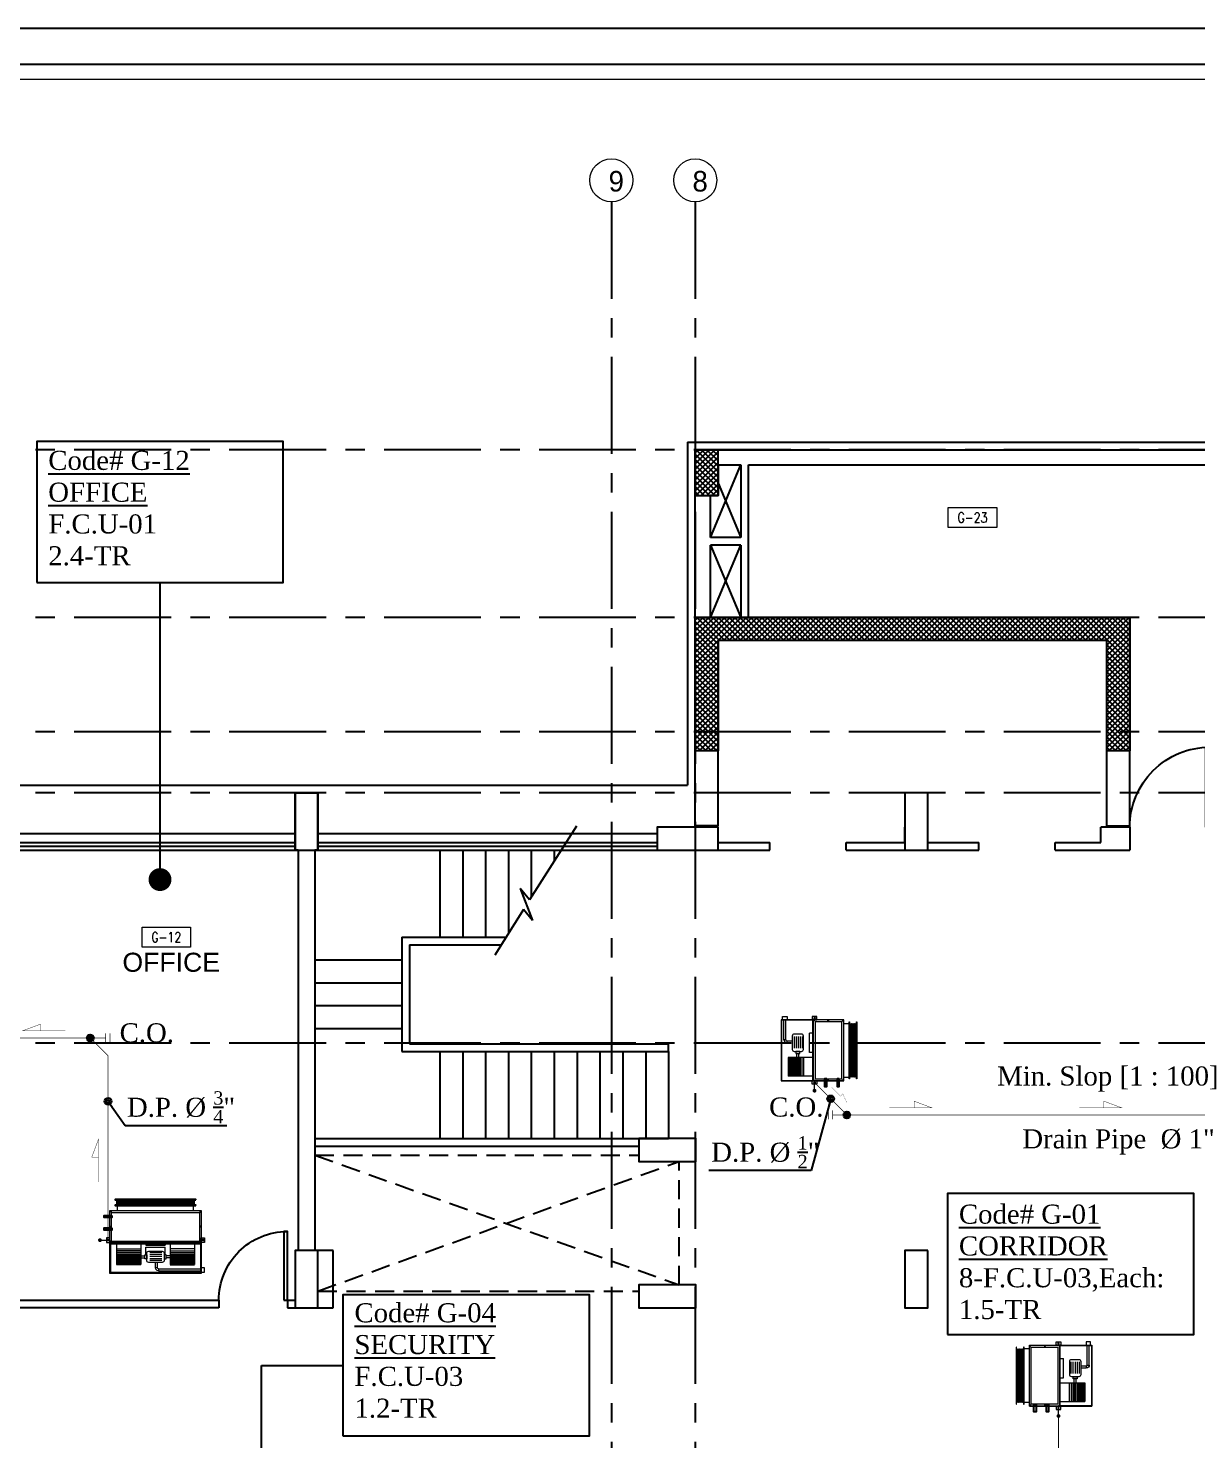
# Model space of a CAD drawing. Extents: x -711 to 2784, y 81 to 852.
# Drawn here: x -693.53 to -678.2, y 100.49 to 118.99 of the extents above; entities that cross this region are included whole.
import ezdxf
from ezdxf.enums import TextEntityAlignment as Align

# ---------------------------------------------------------------- set-up
doc = ezdxf.new("R2010")
doc.units = 0
doc.header["$MEASUREMENT"] = 0
for name, pattern in [('CENTERX2', [101.6, 63.5, -12.7, 12.7, -12.7]), ('DASHDOT', [1, 0.5, -0.25, 0, -0.25]), ('HIDDEN', [0.375, 0.25, -0.125]), ('HIDDEN-Z', [3, 2, -1])]:
    doc.linetypes.add(name, pattern=pattern)
for name, color, linetype in [('01_AC-EQUIP', 206, 'Continuous'), ('AXIS', 1, 'CENTERX2'), ('CH.W.PIPING TEXT', 4, 'Continuous'), ('COL', 2, 'Continuous'), ('COLHATCH', 5, 'Continuous'), ('column', 6, 'Continuous'), ('DASH', 1, 'Continuous'), ('DOOR', 250, 'Continuous'), ('DRAIN PIPE', 4, 'Continuous'), ('elev', 2, 'Continuous'), ('ELEV3', 1, 'Continuous'), ('fram', 252, 'Continuous'), ('M-CH-WP-R', 40, 'HIDDEN-Z'), ('M-CH-WP-S', 142, 'Continuous'), ('M-EQBMNT', 21, 'Continuous'), ('WALL', 4, 'Continuous'), ('WIN', 5, 'Continuous'), ('ZONE TEXT', 73, 'Continuous')]:
    doc.layers.add(name, color=color, linetype=linetype)
doc.layers.add('A-SYMB-RMNU', color=4, linetype='Continuous', lineweight=9)
doc.layers.add('AXIS-TXT', color=171, linetype='Continuous', lineweight=20)
doc.styles.add('AC', font='romans.shx', dxfattribs={"height": 0.2})
doc.styles.add('ARABY', font='sosa.shx')
doc.styles.add('ROMANS-TITLE', font='ROMANS.shx', dxfattribs={"width": 0.8})
doc.dimstyles.new('IHAB', dxfattribs={"dimscale": 0, "dimtxt": 0.15, "dimasz": 0.09, "dimexe": 0.18, "dimexo": 0.0625, "dimgap": 0, "dimtad": 0, "dimtih": 1, "dimtoh": 1, "dimzin": 0, "dimdsep": 46, "dimtxsty": 'ARABY', "dimcen": 0.03, "dimse1": 1, "dimse2": 1, "dimclrd": 36, "dimclrt": 42, "dimadec": 0, "dimazin": 0, "dimtfac": 1, "dimtmove": 1, "dimatfit": 3, "dimldrblk": 'ORIGIN', "dimfxl": 1, "dimtolj": 1, "dimtzin": 0, "dimarcsym": 0})

# ---------------------------------------------------------------- blocks, each defined once
blk = doc.blocks.new('A$C16C81D8E')
at = {"layer": 'DOOR', "elevation": -0.562}
blk.add_lwpolyline([(0, 0.862), (0, 0.911), (0.911, 0.911), (0.911, 0.862)], close=True, dxfattribs=at)
at = {"layer": 'DOOR'}
blk.add_arc((0, 0.911, -0.562), 0.911, 270, 0, dxfattribs=at)
blk = doc.blocks.new('A$C7E27466D')
at = {"layer": '01_AC-EQUIP', "color": 2, "lineweight": 20}
for p, q in [((-75.3, 98.1), (-73.7, 98.7)), ((-75.3, 98.1), (-73.7, 97.6)), ((-75.3, 97.1), (-73.7, 97.6)), ((-75.3, 97.1), (-73.7, 96.6)), ((-75.3, 96.1), (-73.7, 96.6)), ((-75.3, 96.1), (-73.7, 95.6)), ((-75.3, 95.1), (-73.7, 95.6)), ((-75.3, 95.1), (-73.7, 94.6)), ((-75.3, 94.1), (-73.7, 94.6)), ((-75.3, 94.1), (-73.7, 93.6)), ((-75.3, 93.1), (-73.7, 93.6)), ((-75.3, 93.1), (-73.7, 92.5)), ((-75.3, 92), (-73.7, 92.5)), ((-6.3, 97.6), (-73.7, 97.6)), ((-6.3, 96.6), (-73.7, 96.6)), ((-6.3, 95.6), (-73.7, 95.6)), ((-6.3, 94.6), (-73.7, 94.6)), ((-6.3, 93.6), (-73.7, 93.6)), ((-6.3, 92.5), (-73.7, 92.5)), ((-4.7, 98.1), (-6.3, 98.7)), ((-4.7, 98.1), (-6.3, 97.6)), ((-4.7, 97.1), (-6.3, 97.6)), ((-4.7, 97.1), (-6.3, 96.6)), ((-4.7, 96.1), (-6.3, 96.6)), ((-4.7, 96.1), (-6.3, 95.6)), ((-4.7, 95.1), (-6.3, 95.6)), ((-4.7, 95.1), (-6.3, 94.6)), ((-4.7, 94.1), (-6.3, 94.6)), ((-4.7, 94.1), (-6.3, 93.6)), ((-4.7, 93.1), (-6.3, 93.6)), ((-4.7, 93.1), (-6.3, 92.5)), ((-4.7, 92), (-6.3, 92.5)), ((-75.3, 92), (-73.7, 91.5)), ((-75.3, 91), (-73.7, 91.5)), ((-75.3, 91), (-73.7, 90.5)), ((-75.3, 90), (-73.7, 90.5)), ((-75.3, 90), (-73.7, 89.5)), ((-6.3, 91.5), (-73.7, 91.5)), ((-6.3, 90.5), (-73.7, 90.5)), ((-4.7, 92), (-6.3, 91.5)), ((-4.7, 91), (-6.3, 91.5)), ((-4.7, 91), (-6.3, 90.5)), ((-4.7, 90), (-6.3, 90.5)), ((-4.7, 90), (-6.3, 89.5))]:
    blk.add_line(p, q, dxfattribs=at)
at = {"layer": '01_AC-EQUIP', "color": 1, "lineweight": 20}
for p, q in [((-77.8, 81), (-79.9, 81)), ((-78.9, 80.3), (-78.9, 81.7)), ((-75, 82), (-75, 89)), ((-5, 82), (-5, 89)), ((-2.2, 81), (-0.1, 81)), ((-1.1, 80.3), (-1.1, 81.7)), ((0, 82), (0, 0)), ((-77.8, 61.5), (-79.9, 61.5)), ((-78.9, 60.8), (-78.9, 62.2)), ((-2.2, 61.5), (-0.1, 61.5)), ((-1.1, 60.8), (-1.1, 62.2)), ((-77.8, 42.5), (-79.9, 42.5)), ((-78.9, 41.8), (-78.9, 43.2)), ((-62.7, 42), (-62.7, 37)), ((-37.3, 37), (-62.7, 37)), ((-37.3, 42), (-37.3, 37)), ((-30.6, 42), (-30.6, 9)), ((-6.2, 42), (-6.2, 9)), ((-2.2, 42.5), (-0.1, 42.5)), ((-1.1, 41.8), (-1.1, 43.2)), ((-58.3, 27.4), (-42.7, 27.4)), ((-58.3, 24.8), (-42.7, 24.8)), ((-58.3, 22.1), (-42.7, 22.1)), ((-58.3, 19.4), (-42.7, 19.4)), ((-30.6, 23.1), (-36, 23.1)), ((-30.6, 20.4), (-36, 20.4)), ((-6.2, 29.5), (-30.6, 29.5)), ((-30.6, 27), (-6.2, 27)), ((-30.6, 25), (-6.2, 25)), ((-30.6, 23), (-6.2, 23)), ((-30.6, 21.4), (-6.2, 21.4)), ((-30.6, 19.4), (-6.2, 19.4)), ((-54, 6.1), (-79.6, 6.1)), ((-54, 3.5), (-79.6, 3.5)), ((-58.3, 16.8), (-42.7, 16.8)), ((-54, 6.1), (-54, 3.5)), ((-52.7, 7.4), (-52.7, 14.5)), ((-52.7, 7.4), (-50, 7.4)), ((-50, 7.4), (-50, 14.5)), ((-30.6, 18.4), (-6.2, 18.4)), ((-30.6, 17.5), (-6.2, 17.5)), ((-30.6, 16.8), (-6.2, 16.8)), ((-30.6, 15.8), (-6.2, 15.8)), ((-30.6, 14.8), (-6.2, 14.8)), ((-30.6, 13.8), (-6.2, 13.8)), ((-30.6, 12.9), (-6.2, 12.9)), ((-30.6, 12.2), (-6.2, 12.2)), ((-30.6, 11.5), (-6.2, 11.5)), ((-30.6, 11), (-6.2, 11)), ((-30.6, 10.6), (-6.2, 10.6)), ((-30.6, 10.3), (-6.2, 10.3)), ((-30.6, 9.9), (-6.2, 9.9)), ((-30.6, 9.6), (-6.2, 9.6)), ((-30.6, 9.4), (-6.2, 9.4)), ((-30.6, 9.2), (-6.2, 9.2)), ((-30.6, 9), (-6.2, 9)), ((-30.6, 9), (-6.2, 9))]:
    blk.add_line(p, q, dxfattribs=at)
at = {"layer": '01_AC-EQUIP', "color": 4, "lineweight": 20}
blk.add_line((12.8, 43.8), (2.3, 43.8), dxfattribs=at)
at = {"layer": '01_AC-EQUIP', "color": 1, "linetype": 'DASHDOT', "lineweight": 20}
blk.add_line((-30.6, 16.8), (-6.2, 16.8), dxfattribs=at)
at = {"layer": '01_AC-EQUIP', "color": 2, "lineweight": 20}
for points in [[(-77.5, 98.7), (-77.5, 99.2), (-2.5, 99.2), (-2.5, 98.7)], [(-77.5, 89), (-77.5, 89.5), (-2.5, 89.5), (-2.5, 89)]]:
    blk.add_lwpolyline(points, close=True, dxfattribs=at)
at = {"layer": '01_AC-EQUIP', "color": 1, "lineweight": 20}
for points in [[(-80, 42), (0, 42), (0, 82), (-80, 82)], [(-77.5, 44.5), (-2.5, 44.5), (-2.5, 79.5), (-77.5, 79.5)], [(-84.4, 40.7), (-80, 40.7), (-80, 46.7), (-84.4, 46.7)], [(-80, 42), (-80, 0), (0, 0), (0, 42)], [(-79.6, 41.6), (-79.6, 0.4), (-0.4, 0.4), (-0.4, 41.6)], [(4.4, 40.7), (0, 40.7), (0, 46.7), (4.4, 46.7)], [(-38.6, 19.3), (-36, 19.3), (-36, 24.3), (-38.6, 24.3)], [(-84.4, 7.6), (-80, 7.6), (-80, 1.6), (-84.4, 1.6)]]:
    blk.add_lwpolyline(points, close=True, dxfattribs=at)
at = {"layer": '01_AC-EQUIP', "color": 4, "lineweight": 20, "const_width": 2.52}
blk.add_lwpolyline([(12.6, 45, 1), (13.1, 42.5, 1)], format="xyb", close=True, dxfattribs=at)
at = {"layer": '01_AC-EQUIP', "color": 1, "lineweight": 20}
blk.add_lwpolyline([(-58.8, 14.5), (-41.2, 14.5, 0.414214), (-38.6, 17.1), (-38.6, 26.4, 0.414214), (-41.2, 29.1), (-58.8, 29.1, 0.414214), (-61.4, 26.4), (-61.4, 17.1, 0.414214)], format="xyb", close=True, dxfattribs=at)
for centre in [(-82.3, 43.8), (2.3, 43.8)]:
    blk.add_circle(centre, 0.932, dxfattribs=at)
for radius in [1.33, 3.99]:
    blk.add_arc((-54, 7.4), radius, 270.0006, 0.0006, dxfattribs=at)
for centre, major_axis, start_param, end_param in [((-78.9, 81), (-0.827, 0), -1.570796, 4.712389), ((-78.9, 81), (-0.47, 0), 3.141593, 9.424778), ((-78.9, 61.5), (-0.827, 0), -1.570796, 4.712389), ((-78.9, 61.5), (-0.47, 0), 3.141593, 9.424778), ((-78.9, 42.5), (-0.827, 0), -1.570796, 4.712389), ((-78.9, 42.5), (-0.47, 0), 3.141593, 9.424778)]:
    blk.add_ellipse(centre, major_axis=major_axis, ratio=0.646018, start_param=start_param, end_param=end_param, dxfattribs=at)
at = {"layer": '01_AC-EQUIP', "color": 1, "lineweight": 20, "extrusion": (0, 0, -1)}
for centre, major_axis, start_param, end_param in [((-1.1, 81), (0.827, 0), -1.570796, 4.712389), ((-1.1, 81), (0.47, 0), 3.141593, 9.424778), ((-1.1, 61.5), (0.827, 0), -1.570796, 4.712389), ((-1.1, 61.5), (0.47, 0), 3.141593, 9.424778), ((-1.1, 42.5), (0.827, 0), -1.570796, 4.712389), ((-1.1, 42.5), (0.47, 0), 3.141593, 9.424778)]:
    blk.add_ellipse(centre, major_axis=major_axis, ratio=0.646018, start_param=start_param, end_param=end_param, dxfattribs=at)
at = {"layer": 'M-CH-WP-R', "color": 6, "linetype": 'ByBlock', "ltscale": 1.5}
blk.add_lwpolyline([(-2.5, 76.2), (-2.5, 73.2), (7.5, 73.2), (7.5, 76.2)], close=True, dxfattribs=at)
at = {"layer": 'M-CH-WP-S', "color": 5, "linetype": 'ByBlock', "ltscale": 1.5}
blk.add_lwpolyline([(-2.5, 59.7), (-2.5, 56.7), (7.5, 56.7), (7.5, 59.7)], close=True, dxfattribs=at)
blk = doc.blocks.new('A$C069E27EC')
at = {"layer": '01_AC-EQUIP', "color": 2, "linetype": 'Continuous'}
for p, q in [((0, 0), (0, -130)), ((1, 0.3), (0.5, -1.3)), ((1, 0.3), (1.5, -1.3)), ((2, 0.3), (1.5, -1.3)), ((2, 0.3), (2.5, -1.3)), ((3, 0.3), (2.5, -1.3)), ((3, 0.3), (3.6, -1.3)), ((4.1, 0.3), (3.6, -1.3)), ((4.1, 0.3), (4.6, -1.3)), ((5.1, 0.3), (4.6, -1.3)), ((5.1, 0.3), (5.6, -1.3)), ((6.1, 0.3), (5.6, -1.3)), ((6.1, 0.3), (6.6, -1.3)), ((7.1, 0.3), (6.6, -1.3)), ((7.1, 0.3), (7.6, -1.3)), ((8.1, 0.3), (7.6, -1.3)), ((8.1, 0.3), (8.6, -1.3)), ((9.2, 0.3), (8.6, -1.3)), ((9.2, 0.3), (9.7, -1.3)), ((1.5, -128.7), (1.5, -1.3)), ((2.5, -128.7), (2.5, -1.3)), ((3.6, -128.7), (3.6, -1.3)), ((4.6, -128.7), (4.6, -1.3)), ((5.6, -128.7), (5.6, -1.3)), ((6.6, -128.7), (6.6, -1.3)), ((7.6, -128.7), (7.6, -1.3)), ((8.6, -128.7), (8.6, -1.3)), ((1, -130.3), (0.5, -128.7)), ((1, -130.3), (1.5, -128.7)), ((2, -130.3), (1.5, -128.7)), ((2, -130.3), (2.5, -128.7)), ((3, -130.3), (2.5, -128.7)), ((3, -130.3), (3.6, -128.7)), ((4.1, -130.3), (3.6, -128.7)), ((4.1, -130.3), (4.6, -128.7)), ((5.1, -130.3), (4.6, -128.7)), ((5.1, -130.3), (5.6, -128.7)), ((6.1, -130.3), (5.6, -128.7)), ((6.1, -130.3), (6.6, -128.7)), ((7.1, -130.3), (6.6, -128.7)), ((7.1, -130.3), (7.6, -128.7)), ((8.1, -130.3), (7.6, -128.7)), ((8.1, -130.3), (8.6, -128.7)), ((9.2, -130.3), (8.6, -128.7)), ((9.2, -130.3), (9.7, -128.7))]:
    blk.add_line(p, q, dxfattribs=at)
for points in [[(0, 2.5), (0.5, 2.5), (0.5, -132.5), (0, -132.5)], [(9.7, 2.5), (10.2, 2.5), (10.2, -132.5), (9.7, -132.5)]]:
    blk.add_lwpolyline(points, close=True, dxfattribs=at)
blk = doc.blocks.new('A$C7CD32F90')
at = {"layer": '01_AC-EQUIP', "color": 1, "lineweight": 20}
for p, q in [((0.089, -0.4), (0.089, -0.116)), ((0.408, -0.116), (0.089, -0.116)), ((0.408, -0.117), (0.089, -0.117)), ((0.408, -0.119), (0.089, -0.119)), ((0.408, -0.122), (0.089, -0.122)), ((0.408, -0.125), (0.089, -0.125)), ((0.408, -0.128), (0.089, -0.128)), ((0.408, -0.132), (0.089, -0.132)), ((0.408, -0.136), (0.089, -0.136)), ((0.408, -0.141), (0.089, -0.141)), ((0.408, -0.148), (0.089, -0.148)), ((0.408, -0.155), (0.089, -0.155)), ((0.408, -0.164), (0.089, -0.164)), ((0.408, -0.173), (0.089, -0.173)), ((0.408, -0.183), (0.089, -0.183)), ((0.408, -0.4), (0.408, -0.116)), ((0.683, -0.168), (0.526, -0.168)), ((0.599, -0.074), (0.599, -0.145)), ((0.626, -0.074), (0.599, -0.074)), ((0.626, -0.074), (0.626, -0.145)), ((0.639, -0.035), (1.2, -0.035)), ((0.639, -0.061), (0.639, -0.035)), ((0.639, -0.061), (1.2, -0.061)), ((0.791, -0.4), (0.791, -0.116)), ((0.791, -0.116), (1.11, -0.116)), ((0.791, -0.117), (1.11, -0.117)), ((0.791, -0.119), (1.11, -0.119)), ((0.791, -0.122), (1.11, -0.122)), ((0.791, -0.125), (1.11, -0.125)), ((0.791, -0.128), (1.11, -0.128)), ((0.791, -0.132), (1.11, -0.132)), ((0.791, -0.136), (1.11, -0.136)), ((0.791, -0.141), (1.11, -0.141)), ((0.791, -0.148), (1.11, -0.148)), ((0.791, -0.155), (1.11, -0.155)), ((0.791, -0.164), (1.11, -0.164)), ((0.791, -0.173), (1.11, -0.173)), ((0.791, -0.183), (1.11, -0.183)), ((1.11, -0.4), (1.11, -0.116)), ((0.408, -0.193), (0.089, -0.193)), ((0.408, -0.201), (0.089, -0.201)), ((0.408, -0.209), (0.089, -0.209)), ((0.408, -0.219), (0.089, -0.219)), ((0.408, -0.229), (0.089, -0.229)), ((0.408, -0.239), (0.089, -0.239)), ((0.408, -0.255), (0.089, -0.255)), ((0.408, -0.275), (0.089, -0.275)), ((0.408, -0.295), (0.089, -0.295)), ((0.089, -0.321), (0.408, -0.321)), ((0.408, -0.204), (0.46, -0.204)), ((0.408, -0.231), (0.46, -0.231)), ((0.472, -0.243), (0.472, -0.343)), ((0.472, -0.343), (0.726, -0.343)), ((0.683, -0.194), (0.526, -0.194)), ((0.683, -0.221), (0.526, -0.221)), ((0.683, -0.248), (0.526, -0.248)), ((0.683, -0.274), (0.526, -0.274)), ((0.726, -0.243), (0.726, -0.343)), ((0.791, -0.204), (0.739, -0.204)), ((0.791, -0.231), (0.739, -0.231)), ((0.791, -0.193), (1.11, -0.193)), ((0.791, -0.201), (1.11, -0.201)), ((0.791, -0.209), (1.11, -0.209)), ((0.791, -0.219), (1.11, -0.219)), ((0.791, -0.229), (1.11, -0.229)), ((0.791, -0.239), (1.11, -0.239)), ((0.791, -0.255), (1.11, -0.255)), ((0.791, -0.275), (1.11, -0.275)), ((0.791, -0.295), (1.11, -0.295)), ((1.11, -0.321), (0.791, -0.321)), ((0.022, -0.425), (0.001, -0.425)), ((0.011, -0.418), (0.011, -0.432)), ((0.472, -0.37), (0.726, -0.37)), ((0.472, -0.4), (0.472, -0.37)), ((0.726, -0.4), (0.726, -0.37)), ((1.178, -0.425), (1.199, -0.425)), ((1.189, -0.418), (1.189, -0.432)), ((0.022, -0.615), (0.001, -0.615)), ((0.011, -0.608), (0.011, -0.622)), ((1.178, -0.615), (1.199, -0.615)), ((1.189, -0.608), (1.189, -0.622)), ((0.022, -0.81), (0.001, -0.81)), ((0.011, -0.803), (0.011, -0.817)), ((0.1, -0.824), (0.1, -0.89)), ((1.1, -0.824), (1.1, -0.89)), ((1.178, -0.81), (1.199, -0.81)), ((1.189, -0.803), (1.189, -0.817))]:
    blk.add_line(p, q, dxfattribs=at)
at = {"layer": '01_AC-EQUIP', "color": 1, "linetype": 'DASHDOT', "lineweight": 20}
for p, q in [((0.408, -0.193), (0.089, -0.193)), ((0.791, -0.193), (1.11, -0.193))]:
    blk.add_line(p, q, dxfattribs=at)
at = {"layer": '01_AC-EQUIP', "color": 4, "lineweight": 20}
blk.add_line((-0.128, -0.438), (-0.023, -0.438), dxfattribs=at)
at = {"layer": '01_AC-EQUIP', "color": 1, "lineweight": 20}
for points in [[(0, -0.4), (1.2, -0.4), (1.2, 0), (0, 0)], [(0.012, -0.388), (1.188, -0.388), (1.188, -0.012), (0.012, -0.012)], [(1.244, -0.076), (1.2, -0.076), (1.2, -0.016), (1.244, -0.016)], [(0.485, -0.193), (0.46, -0.193), (0.46, -0.243), (0.485, -0.243)], [(0.714, -0.193), (0.739, -0.193), (0.739, -0.243), (0.714, -0.243)], [(-0.044, -0.407), (0, -0.407), (0, -0.467), (-0.044, -0.467)], [(1.2, -0.4), (0, -0.4), (0, -0.824), (1.2, -0.824)], [(1.175, -0.42), (0.024, -0.42), (0.024, -0.8), (1.175, -0.8)], [(1.244, -0.407), (1.2, -0.407), (1.2, -0.467), (1.244, -0.467)]]:
    blk.add_lwpolyline(points, close=True, dxfattribs=at)
blk.add_lwpolyline([(0.687, -0.145), (0.511, -0.145, 0.414214), (0.485, -0.171), (0.485, -0.264, 0.414214), (0.511, -0.291), (0.687, -0.291, 0.414214), (0.714, -0.264), (0.714, -0.171, 0.414214)], format="xyb", close=True, dxfattribs=at)
at = {"layer": '01_AC-EQUIP', "color": 4, "lineweight": 20, "const_width": 0.0252}
blk.add_lwpolyline([(-0.126, -0.45, 1), (-0.131, -0.425, 1)], format="xyb", close=True, dxfattribs=at)
at = {"layer": '01_AC-EQUIP', "color": 1, "lineweight": 20}
for centre in [(-0.023, -0.438), (1.223, -0.438)]:
    blk.add_circle(centre, 0.00932, dxfattribs=at)
for radius in [0.0399, 0.0133]:
    blk.add_arc((0.639, -0.074), radius, 90.0006, 180.0006, dxfattribs=at)
at = {"layer": '01_AC-EQUIP', "color": 1, "lineweight": 20, "extrusion": (0, 0, -1)}
for centre, major_axis, start_param, end_param in [((0.011, -0.425), (-0.00827, 0), -1.570796, 4.712389), ((0.011, -0.425), (-0.0047, 0), 3.141593, 9.424778), ((0.011, -0.615), (-0.00827, 0), -1.570796, 4.712389), ((0.011, -0.615), (-0.0047, 0), 3.141593, 9.424778), ((0.011, -0.81), (-0.00827, 0), -1.570796, 4.712389), ((0.011, -0.81), (-0.0047, 0), 3.141593, 9.424778)]:
    blk.add_ellipse(centre, major_axis=major_axis, ratio=0.646018, start_param=start_param, end_param=end_param, dxfattribs=at)
at = {"layer": '01_AC-EQUIP', "color": 1, "lineweight": 20}
for centre, major_axis, start_param, end_param in [((1.189, -0.425), (0.00827, 0), -1.570796, 4.712389), ((1.189, -0.425), (0.0047, 0), 3.141593, 9.424778), ((1.189, -0.615), (0.00827, 0), -1.570796, 4.712389), ((1.189, -0.615), (0.0047, 0), 3.141593, 9.424778), ((1.189, -0.81), (0.00827, 0), -1.570796, 4.712389), ((1.189, -0.81), (0.0047, 0), 3.141593, 9.424778)]:
    blk.add_ellipse(centre, major_axis=major_axis, ratio=0.646018, start_param=start_param, end_param=end_param, dxfattribs=at)
at = {"layer": 'M-CH-WP-R', "color": 6, "linetype": 'ByBlock', "ltscale": 1.5}
blk.add_lwpolyline([(0.025, -0.762), (0.025, -0.732), (-0.075, -0.732), (-0.075, -0.762)], close=True, dxfattribs=at)
at = {"layer": 'M-CH-WP-S', "color": 5, "linetype": 'ByBlock', "ltscale": 1.5}
blk.add_lwpolyline([(0.025, -0.597), (0.025, -0.567), (-0.075, -0.567), (-0.075, -0.597)], close=True, dxfattribs=at)
at = {"layer": 'M-EQBMNT', "color": 21, "linetype": 'ByBlock', "ltscale": 1.5}
for p, q in [((0.408, -0.116), (0.089, -0.116)), ((0.791, -0.116), (1.11, -0.116))]:
    blk.add_line(p, q, dxfattribs=at)
at = {"layer": '01_AC-EQUIP', "color": 1, "lineweight": 20, "xscale": 0.00784765227677817, "yscale": 0.00784765227677817, "zscale": 0.00784765227677817, "rotation": 270}
blk.add_blockref('A$C069E27EC', (1.11, -0.89), dxfattribs=at)
blk = doc.blocks.new('DOT')
at = {"color": 0, "linetype": 'ByBlock'}
blk.add_line((-0.5, 0), (-1, 0), dxfattribs=at)
at = {"color": 0, "linetype": 'ByBlock', "const_width": 0.5}
blk.add_lwpolyline([(-0.25, 0, 1), (0.25, 0, 1)], format="xyb", close=True, dxfattribs=at)
blk = doc.blocks.new('A-ROOM')
at = {"layer": 'A-SYMB-RMNU'}
blk.add_lwpolyline([(-425, 175), (425, 175), (425, -175), (-425, -175)], close=True, dxfattribs=at)
at = {"layer": 'A-SYMB-RMNU', "style": 'ROMANS-TITLE', "width": 0.8}
blk.add_attdef('ROOM-NO', text='', height=175, dxfattribs=at).set_placement((0, 0), align=Align.MIDDLE)

msp = doc.modelspace()

# ---------------------------------------------------------------- hatches: boundary and pattern name
at = {"layer": 'COLHATCH', "linetype": 'Continuous'}
h = msp.add_hatch(dxfattribs=at)
h.set_pattern_fill('_USER', color=252, scale=0.05, angle=45, style=0, double=1, pattern_type=0)
h.set_pattern_definition([(45, (-481.988946, 93.687133), (-0.035355339, 0.035355339), []), (135, (-481.988946, 93.687133), (-0.035355339, -0.035355339), [])])
h.paths.add_polyline_path([(-661.549, 111.267), (-661.849, 111.267), (-661.849, 110.367), (-661.549, 110.367)])
h.paths.add_polyline_path([(-659.549, 111.267), (-660.349, 111.267), (-660.349, 110.967), (-659.549, 110.967)])
h.paths.add_polyline_path([(-657.599, 109.267), (-657.899, 109.267), (-657.899, 108.667), (-657.599, 108.667)])
h.paths.add_polyline_path([(-657.199, 105.687), (-657.999, 105.687), (-657.999, 105.387), (-657.199, 105.387)])
h.paths.add_polyline_path([(-659.749, 105.687), (-660.549, 105.687), (-660.549, 105.387), (-659.749, 105.387)])
h.paths.add_polyline_path([(-659.649, 100.637), (-660.549, 100.637), (-660.549, 100.337), (-659.649, 100.337)])
h.paths.add_polyline_path([(-657.199, 100.687), (-657.999, 100.687), (-657.999, 100.387), (-657.199, 100.387)])
h.paths.add_polyline_path([(-657.553, 94.417), (-658.053, 94.417), (-658.053, 94.067), (-657.553, 94.067)])
h.paths.add_polyline_path([(-659.456, 94.417), (-660.556, 94.417), (-660.556, 94.117), (-659.703, 94.117, -0.011587), (-659.719, 93.431), (-659.47, 93.421, 0.01656)])
h.paths.add_polyline_path([(-659.651, 91.687), (-659.904, 91.687, -0.040808), (-660.493, 89.348), (-660.256, 89.267, 0.04151)])
h.paths.add_polyline_path([(-661.549, 92.287), (-661.849, 92.287), (-661.849, 91.387), (-661.549, 91.387)])
h.paths.add_polyline_path([(-665.679, 92.287), (-666.079, 92.287), (-666.079, 91.387), (-665.679, 91.387)])
h.paths.add_polyline_path([(-669.479, 92.287), (-669.929, 92.287), (-669.929, 91.387), (-669.479, 91.387)])
h.paths.add_polyline_path([(-669.729, 90.467), (-670.029, 90.467), (-670.029, 89.567), (-669.729, 89.567)])
h.paths.add_polyline_path([(-677.579, 91.837, 1), (-678.179, 91.837, 1)])
h.paths.add_polyline_path([(-677.579, 90.017, 1), (-678.179, 90.017, 1)])
h.paths.add_polyline_path([(-685.579, 91.837, 1), (-686.179, 91.837, 1)])
h.paths.add_polyline_path([(-685.579, 90.017, 1), (-686.179, 90.017, 1)])
h.paths.add_polyline_path([(-693.829, 92.287), (-694.279, 92.287), (-694.278, 91.387), (-693.828, 91.387)])
h.paths.add_polyline_path([(-693.729, 90.467), (-694.029, 90.467), (-694.029, 89.567), (-693.729, 89.567)])
h.paths.add_polyline_path([(-697.679, 92.287), (-698.079, 92.287), (-698.079, 91.387), (-697.679, 91.387)])
h.paths.add_polyline_path([(-701.909, 92.287), (-702.209, 92.287), (-702.209, 91.387), (-701.909, 91.387)])
h.paths.add_polyline_path([(-703.854, 91.687), (-704.107, 91.687, 0.04151), (-703.502, 89.267), (-703.265, 89.348, -0.040808)])
h.paths.add_polyline_path([(-703.201, 94.417), (-704.301, 94.417, 0.01656), (-704.288, 93.421), (-704.039, 93.431, -0.011587), (-704.054, 94.117), (-703.201, 94.117)])
h.paths.add_polyline_path([(-705.704, 94.417), (-706.204, 94.417), (-706.204, 94.067), (-705.704, 94.067)])
h.paths.add_polyline_path([(-705.759, 100.687), (-706.559, 100.687), (-706.559, 100.387), (-705.759, 100.387)])
h.paths.add_polyline_path([(-703.209, 100.637), (-704.109, 100.637), (-704.109, 100.337), (-703.209, 100.337)])
h.paths.add_polyline_path([(-705.759, 105.687), (-706.559, 105.687), (-706.559, 105.387), (-705.759, 105.387)])
h.paths.add_polyline_path([(-703.209, 105.687), (-704.009, 105.687), (-704.009, 105.387), (-703.209, 105.387)])
h.paths.add_polyline_path([(-705.859, 109.267), (-706.159, 109.267), (-706.159, 108.667), (-705.859, 108.667)])
h.paths.add_polyline_path([(-703.409, 111.267), (-704.209, 111.267), (-704.209, 110.967), (-703.409, 110.967)])
h.paths.add_polyline_path([(-701.909, 111.267), (-702.209, 111.267), (-702.209, 110.367), (-701.909, 110.367)])
h.paths.add_polyline_path([(-697.629, 111.267), (-698.029, 111.267), (-698.029, 110.367), (-697.629, 110.367)])
h.paths.add_polyline_path([(-693.829, 111.267), (-694.279, 111.267), (-694.279, 110.367), (-693.829, 110.367)])
h.paths.add_polyline_path([(-684.479, 113.467), (-684.779, 113.467), (-684.779, 112.867), (-684.479, 112.867)])
h.paths.add_polyline_path([(-677.729, 113.467), (-678.029, 113.467), (-678.029, 112.867), (-677.729, 112.867)])
h.paths.add_polyline_path([(-677.729, 110.117), (-678.029, 110.117), (-678.029, 109.517), (-677.729, 109.517)])
h.paths.add_polyline_path([(-679.079, 111.267), (-684.779, 111.267), (-684.779, 109.517), (-684.479, 109.517), (-684.479, 110.967), (-679.379, 110.967), (-679.379, 109.517), (-679.079, 109.517)])
h.paths.add_polyline_path([(-669.479, 111.267), (-669.929, 111.267), (-669.929, 110.367), (-669.479, 110.367)])
at = {"layer": 'DRAIN PIPE', "linetype": 'Continuous'}
for points in [[(-692.76, 105.755, 1), (-692.67, 105.755, 1)], [(-682.835, 104.745, 1), (-682.745, 104.745, 1)]]:
    msp.add_hatch(color=2, dxfattribs=at).paths.add_polyline_path(points)

# ---------------------------------------------------------------- linework, layer by layer
at = {"layer": 'AXIS', "color": 252, "linetype": 'CENTERX2', "ltscale": 0.02}
for p, q in [((-685.879, 116.716), (-685.879, 84.268)), ((-684.779, 116.716), (-684.779, 84.268)), ((-655.078, 113.467), (-708.68, 113.467)), ((-655.078, 111.267), (-708.68, 111.267)), ((-655.078, 109.767), (-708.68, 109.767)), ((-655.078, 108.967), (-708.68, 108.967)), ((-655.078, 105.687), (-708.68, 105.687))]:
    msp.add_line(p, q, dxfattribs=at)
at = {"layer": 'AXIS-TXT'}
for centre in [(-685.879, 116.998), (-684.779, 116.998)]:
    msp.add_circle(centre, 0.282, dxfattribs=at)
at = {"layer": 'CH.W.PIPING TEXT', "color": 34, "linetype": 'Continuous'}
for points in [[(-693.417, 111.724), (-690.184, 111.724), (-690.184, 113.572), (-693.417, 113.572)], [(-681.471, 101.868), (-678.238, 101.868), (-678.238, 103.717), (-681.471, 103.717)], [(-689.4, 100.537), (-686.167, 100.537), (-686.167, 102.385), (-689.4, 102.385)]]:
    msp.add_lwpolyline(points, close=True, dxfattribs=at)
at = {"layer": 'COL', "color": 252, "linetype": 'Continuous'}
for points in [[(-689.729, 108.967), (-690.029, 108.967), (-690.029, 108.217), (-689.729, 108.217)], [(-681.729, 108.967), (-682.029, 108.967), (-682.029, 108.217), (-681.729, 108.217)], [(-685.28, 108.217), (-684.479, 108.217), (-684.479, 108.517), (-685.28, 108.517)], [(-685.519, 104.437), (-685.519, 104.137), (-684.769, 104.137), (-684.769, 104.437)], [(-689.729, 102.967), (-690.029, 102.967), (-690.029, 102.217), (-689.729, 102.217)], [(-681.729, 102.967), (-682.029, 102.967), (-682.029, 102.217), (-681.729, 102.217)], [(-685.519, 102.517), (-685.519, 102.217), (-684.769, 102.217), (-684.769, 102.517)]]:
    msp.add_lwpolyline(points, close=True, dxfattribs=at)
at = {"layer": 'column', "color": 252}
msp.add_lwpolyline([(-684.479, 113.467), (-684.779, 113.467), (-684.779, 112.867), (-684.479, 112.867)], close=True, dxfattribs=at)
msp.add_lwpolyline([(-684.779, 109.517), (-684.779, 111.267), (-679.079, 111.267), (-679.079, 109.517), (-679.379, 109.517), (-679.379, 110.967), (-684.479, 110.967), (-684.479, 109.517), (-684.779, 109.517)], dxfattribs=at)
at = {"layer": 'DASH', "color": 252, "linetype": 'HIDDEN'}
for p, q in [((-689.769, 104.217), (-685.519, 104.217)), ((-689.769, 104.217), (-684.989, 102.517)), ((-689.729, 102.437), (-684.989, 104.137)), ((-684.989, 102.517), (-684.989, 104.137)), ((-689.729, 102.437), (-685.519, 102.437))]:
    msp.add_line(p, q, dxfattribs=at)
at = {"layer": 'DRAIN PIPE', "color": 2, "linetype": 'Continuous'}
for points, const_width in [([(-693.043, 105.847), (-693.604, 105.847), (-693.369, 105.936), (-693.369, 105.847)], 0.005), ([(-682.989, 105.106), (-682.791, 104.907), (-682.843, 105.022), (-682.874, 104.991)], 0.0025), ([(-682.233, 104.838), (-681.673, 104.838), (-681.908, 104.926), (-681.908, 104.838)], 0.005), ([(-679.742, 104.838), (-679.182, 104.838), (-679.417, 104.926), (-679.417, 104.838)], 0.005), ([(-692.608, 103.866), (-692.608, 104.426), (-692.696, 104.191), (-692.608, 104.191)], 0.005)]:
    msp.add_lwpolyline(points, dxfattribs=dict(at, const_width=const_width))
at = {"layer": 'DRAIN PIPE', "color": 6, "const_width": 0.01}
for points in [[(-692.514, 105.755), (-704.826, 105.755)], [(-692.715, 105.755), (-692.482, 105.521)], [(-692.514, 105.814), (-692.514, 105.696)], [(-692.457, 105.814), (-692.457, 105.696)], [(-692.482, 103.104), (-692.482, 105.521)], [(-683.214, 105.17), (-682.79, 104.745)], [(-683.034, 104.804), (-683.034, 104.686)], [(-682.976, 104.804), (-682.976, 104.686)], [(-682.976, 104.745), (-661.582, 104.745)], [(-680.013, 100.905), (-680.013, 95.19)]]:
    msp.add_lwpolyline(points, dxfattribs=at)
at = {"layer": 'DRAIN PIPE', "color": 2, "linetype": 'Continuous'}
for centre in [(-692.715, 105.755), (-682.79, 104.745)]:
    msp.add_circle(centre, 0.0448, dxfattribs=at)
at = {"layer": 'elev', "color": 252}
for p, q in [((-684.879, 113.567), (-684.879, 109.067)), ((-684.879, 113.567), (-677.629, 113.567)), ((-701.809, 109.067), (-684.879, 109.067)), ((-688.129, 108.217), (-688.129, 107.077)), ((-687.829, 108.217), (-687.829, 107.077)), ((-687.529, 108.217), (-687.529, 107.077)), ((-687.229, 108.217), (-687.229, 107.124)), ((-686.929, 108.217), (-686.929, 107.599)), ((-686.629, 108.217), (-686.629, 108.073)), ((-688.629, 107.077), (-688.629, 105.577)), ((-688.629, 107.077), (-687.259, 107.077)), ((-688.529, 106.977), (-688.529, 105.677)), ((-688.529, 106.977), (-687.322, 106.977)), ((-688.629, 106.774), (-689.769, 106.774)), ((-688.629, 106.474), (-689.769, 106.474)), ((-688.629, 106.174), (-689.769, 106.174)), ((-688.629, 105.874), (-689.769, 105.874)), ((-688.529, 105.677), (-685.129, 105.677)), ((-685.129, 105.577), (-685.129, 105.677)), ((-688.629, 105.577), (-685.129, 105.577)), ((-688.129, 105.577), (-688.129, 104.437)), ((-687.829, 105.577), (-687.829, 104.437)), ((-687.529, 105.577), (-687.529, 104.437)), ((-687.229, 105.577), (-687.229, 104.437)), ((-686.929, 105.577), (-686.929, 104.437)), ((-686.629, 105.577), (-686.629, 104.437)), ((-686.329, 105.577), (-686.329, 104.437)), ((-686.029, 105.577), (-686.029, 104.437)), ((-685.729, 105.577), (-685.729, 104.437)), ((-685.429, 105.577), (-685.429, 104.437)), ((-685.129, 105.577), (-685.129, 104.437)), ((-689.769, 104.437), (-685.129, 104.437)), ((-689.769, 104.337), (-685.519, 104.337))]:
    msp.add_line(p, q, dxfattribs=at)
at = {"layer": 'ELEV3', "color": 252, "linetype": 'Continuous'}
for p, q in [((-684.579, 112.317), (-684.179, 113.267)), ((-684.479, 113.03), (-684.179, 112.317)), ((-684.579, 112.217), (-684.179, 111.267)), ((-684.579, 111.267), (-684.179, 112.217)), ((-686.338, 108.533), (-686.951, 107.564)), ((-686.951, 107.564), (-687.074, 107.714)), ((-687.074, 107.714), (-686.914, 107.296)), ((-687.031, 107.438), (-687.409, 106.839)), ((-686.914, 107.296), (-687.031, 107.438))]:
    msp.add_line(p, q, dxfattribs=at)
at = {"layer": 'fram'}
msp.add_line((-646.067, 118.515), (-710.114, 118.515), dxfattribs=at)
for points in [[(-710.591, 118.992), (-645.591, 118.992), (-645.591, 80.992), (-710.591, 80.992)], [(-653.644, 118.515), (-710.114, 118.515), (-710.114, 81.469), (-653.644, 81.469)]]:
    msp.add_lwpolyline(points, close=True, dxfattribs=at)
at = {"layer": 'WALL', "color": 252, "linetype": 'Continuous'}
for p, q in [((-684.779, 108.537), (-684.779, 113.467)), ((-684.779, 113.467), (-677.729, 113.467)), ((-684.479, 113.267), (-684.179, 113.267)), ((-684.479, 113.267), (-684.479, 112.867)), ((-684.179, 113.267), (-684.179, 112.317)), ((-684.079, 111.267), (-684.079, 113.267)), ((-684.079, 113.267), (-678.029, 113.267)), ((-684.579, 112.317), (-684.579, 112.867)), ((-684.479, 112.867), (-684.579, 112.867)), ((-684.179, 112.317), (-684.579, 112.317)), ((-684.579, 111.267), (-684.579, 112.217)), ((-684.179, 112.217), (-684.579, 112.217)), ((-684.179, 112.217), (-684.179, 111.267)), ((-684.179, 111.267), (-684.579, 111.267)), ((-679.079, 111.267), (-684.079, 111.267)), ((-679.079, 108.537), (-679.079, 111.267)), ((-684.479, 108.537), (-684.479, 110.967)), ((-679.379, 110.967), (-684.479, 110.967)), ((-679.379, 108.537), (-679.379, 110.967)), ((-690.029, 108.217), (-690.029, 108.967)), ((-690.029, 108.967), (-689.729, 108.967)), ((-689.729, 108.967), (-689.729, 108.217)), ((-685.28, 108.517), (-685.28, 108.217)), ((-684.479, 108.517), (-685.28, 108.517)), ((-684.479, 108.537), (-684.779, 108.537)), ((-684.479, 108.317), (-684.479, 108.517)), ((-682.029, 108.517), (-682.029, 108.517)), ((-682.029, 108.317), (-682.029, 108.517)), ((-681.729, 108.517), (-681.729, 108.517)), ((-681.729, 108.317), (-681.729, 108.517)), ((-679.079, 108.517), (-679.459, 108.517)), ((-679.459, 108.317), (-679.459, 108.517)), ((-679.379, 108.537), (-679.079, 108.537)), ((-679.079, 108.517), (-679.079, 108.217)), ((-684.479, 108.317), (-683.799, 108.317)), ((-683.799, 108.217), (-683.799, 108.317)), ((-682.799, 108.217), (-682.799, 108.317)), ((-682.799, 108.317), (-682.029, 108.317)), ((-681.729, 108.317), (-681.059, 108.317)), ((-681.059, 108.217), (-681.059, 108.317)), ((-680.059, 108.217), (-680.059, 108.317)), ((-680.059, 108.317), (-679.459, 108.317)), ((-689.989, 108.217), (-690.029, 108.217)), ((-689.989, 108.217), (-689.989, 102.967)), ((-689.769, 108.217), (-689.769, 102.967)), ((-689.729, 108.217), (-689.769, 108.217)), ((-685.28, 108.217), (-683.799, 108.217)), ((-682.799, 108.217), (-681.059, 108.217)), ((-680.059, 108.217), (-679.079, 108.217)), ((-689.989, 102.967), (-690.029, 102.967)), ((-690.029, 102.967), (-690.029, 102.217)), ((-689.529, 102.967), (-689.769, 102.967)), ((-689.529, 102.217), (-689.529, 102.967)), ((-690.029, 102.217), (-689.529, 102.217))]:
    msp.add_line(p, q, dxfattribs=at)
at = {"layer": 'WALL', "linetype": 'Continuous'}
msp.add_lwpolyline([(-653.836, 118.323, 0.0192, 0.0192, 0), (-709.922, 118.323, 0.0192, 0.0192, 0), (-709.922, 81.661, 0.0192, 0.0192, 0), (-653.836, 81.661, 0.0192, 0.0192, 0)], format="xyseb", close=True, dxfattribs=at)
at = {"layer": 'WALL', "color": 252, "linetype": 'Continuous'}
msp.add_lwpolyline([(-681.729, 108.517), (-681.729, 108.967), (-682.029, 108.967), (-682.029, 108.517)], dxfattribs=at)
for points in [[(-685.519, 104.137), (-684.769, 104.137), (-684.769, 104.437), (-685.519, 104.437)], [(-681.729, 102.967), (-682.029, 102.967), (-682.029, 102.217), (-681.729, 102.217)], [(-685.519, 102.217), (-684.769, 102.217), (-684.769, 102.517), (-685.519, 102.517)]]:
    msp.add_lwpolyline(points, close=True, dxfattribs=at)
at = {"layer": 'WIN', "color": 252}
for p, q in [((-693.729, 108.437), (-690.029, 108.437)), ((-693.729, 108.317), (-690.029, 108.317)), ((-693.729, 108.267), (-690.029, 108.267)), ((-689.729, 108.437), (-685.28, 108.437)), ((-689.729, 108.317), (-685.28, 108.317)), ((-689.729, 108.267), (-685.28, 108.267)), ((-693.729, 108.217), (-690.029, 108.217)), ((-689.729, 108.217), (-685.28, 108.217)), ((-693.729, 102.317), (-691.029, 102.317)), ((-691.029, 102.217), (-693.729, 102.217)), ((-691.029, 102.317), (-691.029, 102.217)), ((-690.129, 102.317), (-690.129, 102.217)), ((-690.129, 102.317), (-690.029, 102.317)), ((-690.129, 102.217), (-690.029, 102.217))]:
    msp.add_line(p, q, dxfattribs=at)

# ---------------------------------------------------------------- block references
at = {"layer": '01_AC-EQUIP', "yscale": 0.009999999999990905, "zscale": 0.01}
for p, xscale, rotation in [((-683.651, 105.192), 0.009999999999990905, 270), ((-679.576, 100.927), -0.009999999999990905, 90)]:
    msp.add_blockref('A$C7E27466D', p, dxfattribs=dict(at, xscale=xscale, rotation=rotation))
at = {"layer": '01_AC-EQUIP', "xscale": -1, "rotation": 180}
msp.add_blockref('A$C7CD32F90', (-692.459, 102.667), dxfattribs=at)
at = {"layer": 'A-SYMB-RMNU', "xscale": 0.0007500000000391083, "yscale": 0.0007500000000106866, "zscale": 0.00075}
for p, values in [((-681.142, 112.577), {'ROOM-NO': 'G-23'}), ((-691.717, 107.075), {'ROOM-NO': 'G-12'})]:
    msp.add_blockref('A-ROOM', p, dxfattribs=at).add_auto_attribs(values)
at = {"layer": 'DOOR', "color": 252, "rotation": 270}
for p, xscale, yscale, zscale in [((-679.079, 108.517, 0.648), -1.152439024390304, 1.152439024390304, 1.152439024390303), ((-691.029, 102.317, 0.556), -0.9878048780488484, 0.9878048780488484, 0.9878048780488431)]:
    msp.add_blockref('A$C16C81D8E', p, dxfattribs=dict(at, xscale=xscale, yscale=yscale, zscale=zscale))

# ---------------------------------------------------------------- texts
at = {"layer": 'AXIS-TXT', "style": 'ARABY'}
for s, p in [('9', (-685.915, 116.851, 0)), ('8', (-684.815, 116.851, 0))]:
    msp.add_text(s, height=0.27, dxfattribs=at).set_placement(p)
at = {"layer": 'CH.W.PIPING TEXT', "color": 47, "linetype": 'Continuous', "char_height": 0.25, "width": 3.95146, "attachment_point": 7, "style": 'AC'}
for s, insert in [('\\A1;{\\fTimes New Roman|b0|i0|c0|p18;\\L\\C3;Code# G-12\\POFFICE\\P\\l\\C256;F.C.U-01\\C34;\\P2.4-TR}', (-693.266, 111.946)), ('\\A1;{\\fTimes New Roman|b0|i0|c0|p18;\\L\\C3;Code# G-01\\PCORRIDOR\\P\\l\\C256;8-F.C.U-03,Each:\\C34;\\P1.5-TR}', (-681.32, 102.064)), ('\\A1;{\\fTimes New Roman|b0|i0|c0|p18;\\L\\C3;Code# G-04\\PSECURITY\\P\\l\\C256;F.C.U-03\\L\\C3;\\P\\l\\C34;1.2-TR}', (-689.249, 100.771))]:
    msp.add_mtext(s, dxfattribs=dict(at, insert=insert))
at = {"layer": 'DRAIN PIPE', "color": 6, "char_height": 0.25, "width": 10.22534, "attachment_point": 1, "style": 'AC'}
for s, insert in [('\\A1;{\\fTimes New Roman|b0|i0|c0|p18;\\C5;C.O.}', (-692.33, 105.947)), ('\\A1;{\\fTimes New Roman|b0|i0|c0|p18;\\C5;D.P. %%C \\H0.7x;\\S3/4;\\H1.429x;"}', (-692.234, 105.056)), ('\\A1;{\\fTimes New Roman|b0|i0|c0|p18;\\C5;C.O.}', (-683.81, 104.974)), ('\\A1;{\\fTimes New Roman|b0|i0|c0|p18;\\C5;Drain Pipe  %%C 1\\H1x;"}', (-680.488, 104.557)), ('\\A1;{\\fTimes New Roman|b0|i0|c0|p18;\\C5;D.P. %%C \\H0.7x;\\S1/2;\\H1.429x;"}', (-684.569, 104.467))]:
    msp.add_mtext(s, dxfattribs=dict(at, insert=insert))
at = {"layer": 'DRAIN PIPE', "color": 2, "insert": (-680.819, 105.381), "char_height": 0.25, "width": 10.22534, "attachment_point": 1, "style": 'AC'}
msp.add_mtext('\\A1;{\\fTimes New Roman|b0|i0|c0|p18;Min. Slop [1 : 100]}', dxfattribs=at)
at = {"layer": 'ZONE TEXT', "linetype": 'Continuous', "insert": (-692.293, 106.872), "char_height": 0.25, "width": 3.29288, "attachment_point": 1, "style": 'AC'}
msp.add_mtext('{\\fArial|b0|i0|c0|p34;OFFICE}', dxfattribs=at)

# ---------------------------------------------------------------- leaders
at = {"layer": 'CH.W.PIPING TEXT', "color": 47, "linetype": 'Continuous'}
for points in [[(-691.8, 107.831), (-691.8, 111.724)], [(-690.467, 99.729), (-690.467, 101.461), (-689.4, 101.461)]]:
    msp.add_leader(points, dimstyle='IHAB', override={"dimscale": 1, "dimasz": 0.3, "dimclrd": 47, "dimldrblk": 'DOT'}, dxfattribs=at)
at = {"layer": 'DRAIN PIPE', "color": 6}
for points in [[(-692.482, 104.923), (-692.257, 104.608), (-690.924, 104.608)], [(-683.002, 104.957), (-683.259, 104.018), (-684.599, 104.018)]]:
    msp.add_leader(points, dimstyle='IHAB', override={"dimscale": 1, "dimldrblk": 'Origin2'}, dxfattribs=at)

doc.saveas('drawing.dxf')
